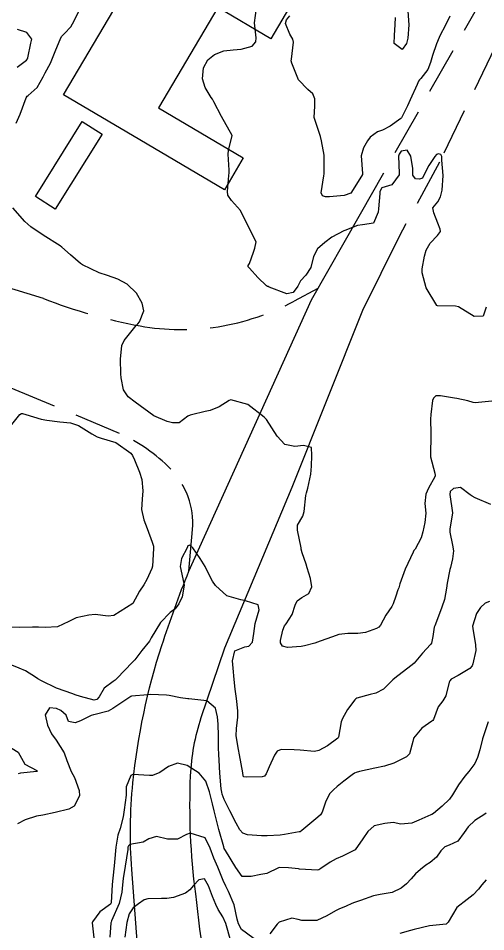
# Model space of a CAD drawing. Header units: metres. Extents: x 298520 to 308411, y 7433745 to 7450750.
# Drawn here: x 304393.5 to 304443.3, y 7439931.2 to 7440028.6 of the extents above; entities that cross this region are included whole.
import ezdxf

# ---------------------------------------------------------------- set-up
doc = ezdxf.new("R2010")
doc.units = ezdxf.units.M
doc.header["$LTSCALE"] = 10
doc.linetypes.add('DASHED', pattern=[0.75, 0.5, -0.25])
for name, color, linetype in [('Curvas de Nivel 1m', 11, 'Continuous'), ('Curvas de Nivel 5m', 15, 'Continuous'), ('Edificações', 30, 'Continuous'), ('Vias Primárias', 230, 'Continuous'), ('Vias Secundárias', 230, 'DASHED')]:
    doc.layers.add(name, color=color, linetype=linetype)

msp = doc.modelspace()

# ---------------------------------------------------------------- linework, layer by layer
at = {"layer": 'Curvas de Nivel 1m', "flags": 128}
for points, elevation in [([(304393.255, 7440017.409), (304393.658, 7440018.38), (304394.31, 7440020.104), (304394.409, 7440020.272), (304394.53, 7440020.368), (304395.467, 7440021.213), (304396.118, 7440022.352), (304396.187, 7440022.5), (304396.339, 7440022.758), (304396.912, 7440023.787), (304397.114, 7440024.342), (304397.47, 7440025.241), (304397.937, 7440026.334), (304398.087, 7440026.634), (304398.392, 7440026.954), (304399.063, 7440027.66), (304399.419, 7440028.315), (304400.353, 7440030.222)], 761), ([(304443.295, 7439997.788), (304443.007, 7439996.822), (304442.038, 7439996.797), (304440.367, 7439997.817), (304440.054, 7439997.896), (304438.144, 7439997.939), (304438.054, 7439997.982), (304436.937, 7439999.861), (304436.511, 7440001.443), (304436.506, 7440001.866), (304436.731, 7440003.247), (304436.934, 7440003.862), (304437.357, 7440004.631), (304438.139, 7440005.447), (304438.457, 7440005.845), (304438.422, 7440006.122), (304438.152, 7440006.755), (304437.74, 7440007.854), (304437.634, 7440008.392), (304438.181, 7440009.029), (304438.465, 7440009.57), (304438.532, 7440009.845), (304438.627, 7440010.273), (304438.738, 7440011.842), (304438.6, 7440013.482), (304438.597, 7440013.845), (304438.471, 7440014.072), (304438.246, 7440014.122), (304438.022, 7440014.075), (304437.847, 7440013.854), (304437.204, 7440012.885), (304436.655, 7440011.866), (304436.513, 7440011.564), (304436.209, 7440011.439), (304435.792, 7440011.459), (304435.49, 7440011.881), (304435.515, 7440012.589), (304435.272, 7440013.885), (304434.892, 7440014.533), (304434.248, 7440014.407), (304434.028, 7440014.119), (304433.979, 7440013.903), (304434.044, 7440012.074), (304434.036, 7440011.902), (304433.273, 7440010.838), (304432.199, 7440010.51), (304431.995, 7440010.122), (304431.969, 7440009.922), (304431.835, 7440008.265), (304431.805, 7440007.924), (304431.325, 7440006.759), (304430.152, 7440006.56), (304429.589, 7440006.51), (304428.258, 7440005.968), (304428.142, 7440005.917), (304426.858, 7440005.26), (304426.13, 7440004.701), (304425.337, 7440004.002), (304424.911, 7440003.208), (304424.637, 7440002.012), (304424.085, 7440001.224), (304423.517, 7440000.587), (304423.257, 7440000.028), (304422.752, 7439999.347), (304422.065, 7439999.218), (304420.195, 7439999.935), (304420.072, 7439999.985), (304420.014, 7440000.002), (304419.919, 7440000.062), (304418.974, 7440000.969), (304418.091, 7440001.947), (304417.973, 7440002.091), (304417.951, 7440002.235), (304418.098, 7440002.46), (304418.544, 7440003.656), (304418.675, 7440004.082), (304418.81, 7440004.76), (304418.143, 7440006.09), (304417.13, 7440008.1), (304416.183, 7440009.149), (304415.791, 7440009.718), (304415.761, 7440010.116), (304415.914, 7440011.819), (304415.928, 7440012.113), (304415.924, 7440012.407), (304415.83, 7440014.114), (304415.867, 7440014.494), (304416.263, 7440016.11), (304415.133, 7440018.122), (304414.308, 7440019.674), (304414.147, 7440019.968), (304414.03, 7440020.134), (304413.374, 7440021.194), (304413.11, 7440022.148), (304413.189, 7440023.308), (304413.645, 7440024.141), (304414.369, 7440024.742), (304415.361, 7440025.132), (304416.374, 7440025.238), (304417.196, 7440025.281), (304418.378, 7440025.597), (304418.765, 7440026.084), (304418.816, 7440026.513), (304418.645, 7440028.086), (304418.848, 7440029.662)], 762), ([(304434.97, 7440029.347), (304435.06, 7440027.89), (304434.959, 7440026.462), (304434.82, 7440025.893), (304434.377, 7440025.266), (304433.517, 7440025.909), (304433.564, 7440026.735), (304433.616, 7440027.908), (304433.65, 7440028.672)], 764), ([(304439.437, 7440028.815), (304438.969, 7440027.842), (304438.391, 7440026.7), (304438.121, 7440026.117), (304438.025, 7440025.854), (304437.609, 7440024.62), (304437.392, 7440023.86), (304437.083, 7440023.132), (304436.338, 7440022.177), (304436.196, 7440022.011), (304436.12, 7440021.873), (304435.978, 7440021.523), (304435.224, 7440019.886), (304434.934, 7440019.26), (304434.284, 7440017.967), (304434.256, 7440017.927), (304434.23, 7440017.901), (304433.086, 7440017.101), (304432.271, 7440016.679), (304431.725, 7440016.469), (304430.972, 7440015.933), (304430.669, 7440015.526), (304430.251, 7440014.781), (304430.014, 7440013.943), (304430.129, 7440012.026), (304430.122, 7440011.941), (304430.038, 7440011.769), (304428.911, 7440009.959), (304428.19, 7440009.685), (304426.62, 7440009.554), (304426.189, 7440009.567), (304425.87, 7440009.675), (304425.753, 7440009.997), (304426.025, 7440011.806), (304426.045, 7440011.993), (304426.052, 7440012.156), (304426.046, 7440013.993), (304425.78, 7440015.519), (304425.672, 7440015.999), (304425.319, 7440017.05), (304424.973, 7440018.01), (304425.076, 7440019.234), (304425.075, 7440020.009), (304424.854, 7440020.548), (304424.323, 7440021.012), (304423.311, 7440022.03), (304422.594, 7440023.803), (304422.551, 7440024.038), (304422.561, 7440024.234), (304422.802, 7440026.034), (304422.716, 7440026.365), (304422.391, 7440026.883), (304421.953, 7440028.044), (304422.042, 7440028.41), (304422.415, 7440028.858)], 763), ([(304443.933, 7439987.78), (304442.138, 7439987.59), (304441.93, 7439987.636), (304441.347, 7439987.809), (304440.17, 7439988.061), (304439.936, 7439988.099), (304438.46, 7439988.364), (304437.938, 7439988.339), (304437.688, 7439988.1), (304437.608, 7439987.853), (304437.412, 7439986.353), (304437.376, 7439985.855), (304437.402, 7439984.341), (304437.414, 7439983.855), (304437.374, 7439982.341), (304437.396, 7439981.855), (304437.836, 7439980.109), (304437.877, 7439979.85), (304437.872, 7439979.81), (304437.831, 7439979.705), (304437.176, 7439978.5), (304436.871, 7439977.859), (304436.781, 7439976.878), (304436.874, 7439975.859), (304436.773, 7439974.86), (304436.554, 7439973.862), (304436.389, 7439973.228), (304435.735, 7439971.998), (304435.672, 7439971.932), (304435.619, 7439971.872), (304435.532, 7439971.674), (304434.684, 7439969.885), (304434.115, 7439968.311), (304434.002, 7439967.895), (304433.918, 7439967.668), (304433.679, 7439966.982), (304433.407, 7439966.163), (304433.265, 7439965.904), (304432.608, 7439964.956), (304432.044, 7439963.916), (304431.869, 7439963.688), (304431.637, 7439963.545), (304430.446, 7439963.122), (304429.629, 7439963.008), (304428.563, 7439963.026), (304427.632, 7439962.896), (304426.937, 7439962.67), (304425.625, 7439962.201), (304425.06, 7439961.998), (304423.945, 7439961.688), (304423.617, 7439961.646), (304422.138, 7439961.512), (304421.617, 7439961.662), (304421.405, 7439962.042), (304421.389, 7439962.279), (304421.636, 7439963.362), (304421.845, 7439963.834), (304421.997, 7439964.036), (304422.654, 7439965.029), (304422.974, 7439966.027), (304423.181, 7439966.514), (304423.676, 7439966.861), (304424.417, 7439967.274), (304424.735, 7439968.004), (304424.583, 7439968.888), (304424.255, 7439970.012), (304424.126, 7439970.423), (304423.729, 7439971.599), (304423.622, 7439972.021), (304423.59, 7439972.166), (304423.197, 7439974.026), (304423.23, 7439974.564), (304423.778, 7439975.532), (304423.928, 7439976.018), (304424.11, 7439977.714), (304424.172, 7439978.015), (304424.328, 7439978.522), (304424.62, 7439980.008), (304424.697, 7439980.863), (304424.732, 7439982.007), (304424.691, 7439982.833), (304423.868, 7439983.044), (304422.944, 7439982.952), (304421.87, 7439983.179), (304421.058, 7439984.048), (304419.9, 7439985.812), (304419.788, 7439985.948), (304419.675, 7439986.063), (304417.923, 7439987.438), (304416.13, 7439987.908), (304415.929, 7439987.844), (304414.853, 7439987.192), (304413.913, 7439986.796), (304413.391, 7439986.665), (304411.906, 7439986.34), (304411.764, 7439986.302), (304411.519, 7439986.164), (304410.609, 7439985.459), (304409.896, 7439985.48), (304409.333, 7439985.624), (304407.903, 7439986.21), (304405.924, 7439987.659), (304405.191, 7439988.241), (304404.675, 7439988.983), (304404.417, 7439990.253), (304404.38, 7439990.677), (304404.363, 7439992.254), (304404.517, 7439993.73), (304404.74, 7439994.249), (304406.019, 7439995.843), (304406.216, 7439996.033), (304406.391, 7439996.226), (304406.854, 7439997.409), (304406.683, 7439998.224), (304406.063, 7439999.278), (304405.068, 7440000.24), (304404.078, 7440000.797), (304402.986, 7440001.17), (304402.085, 7440001.462), (304400.31, 7440002.298), (304400.095, 7440002.454), (304399.033, 7440003.392), (304398.121, 7440004.202), (304397.942, 7440004.332), (304396.134, 7440005.482), (304394.799, 7440006.363), (304394.151, 7440006.911), (304392.878, 7440008.389)], 761), ([(304392.782, 7439985.277), (304393.639, 7439986.374), (304393.802, 7439986.474), (304393.904, 7439986.474), (304394.281, 7439986.366), (304395.898, 7439985.876), (304396.5, 7439985.741), (304397.895, 7439985.566), (304399.042, 7439985.461), (304399.892, 7439985.17), (304401.292, 7439984.286), (304401.878, 7439983.983), (304402.307, 7439983.846), (304403.869, 7439983.359), (304405.451, 7439982.236), (304405.624, 7439982.007), (304405.846, 7439981.527), (304406.397, 7439980.224), (304406.623, 7439979.424), (304406.753, 7439978.221), (304406.669, 7439977.353), (304406.611, 7439976.222), (304406.859, 7439975.132), (304407.207, 7439974.216), (304407.748, 7439972.745), (304407.867, 7439972.331), (304407.877, 7439972.208), (304407.869, 7439972.08), (304407.762, 7439970.209), (304407.71, 7439969.946), (304407.155, 7439968.759), (304406.85, 7439968.218), (304406.392, 7439967.513), (304405.663, 7439966.23), (304403.65, 7439964.955), (304403.061, 7439964.853), (304401.651, 7439965.04), (304400.98, 7439964.956), (304399.647, 7439964.69), (304398.845, 7439964.312), (304397.637, 7439963.742), (304396.322, 7439963.657), (304395.637, 7439963.71), (304394.968, 7439963.692), (304393.636, 7439963.66), (304392.342, 7439963.687)], 761), ([(304443.673, 7439966.446), (304443.195, 7439966.259), (304442.706, 7439965.79), (304442.285, 7439965.165), (304441.861, 7439963.798), (304441.876, 7439963.561), (304442.192, 7439961.794), (304442.208, 7439961.193), (304441.884, 7439959.797), (304441.804, 7439959.585), (304441.588, 7439959.297), (304440.321, 7439958.56), (304439.576, 7439958.166), (304439.431, 7439957.975), (304439.373, 7439957.832), (304439.025, 7439956.362), (304438.685, 7439955.839), (304438.187, 7439955.193), (304437.692, 7439953.848), (304437.629, 7439953.741), (304437.521, 7439953.665), (304436.455, 7439952.919), (304435.577, 7439951.869), (304435.556, 7439951.816), (304435.497, 7439951.496), (304435.152, 7439950.2), (304434.823, 7439949.88), (304433.466, 7439949.216), (304432.479, 7439948.894), (304431.46, 7439948.665), (304429.815, 7439948.303), (304429.455, 7439948.207), (304429.285, 7439948.121), (304429.05, 7439947.954), (304428.135, 7439947.271), (304427.434, 7439946.7), (304427.035, 7439946.368), (304426.667, 7439945.978), (304426.25, 7439945.146), (304425.859, 7439943.985), (304425.68, 7439943.707), (304425.398, 7439943.451), (304423.665, 7439942.016), (304423.501, 7439941.899), (304423.381, 7439941.865), (304421.826, 7439941.586), (304421.375, 7439941.536), (304419.975, 7439941.46), (304419.374, 7439941.452), (304417.905, 7439941.555), (304417.378, 7439941.757), (304417.073, 7439942.093), (304416.69, 7439942.797), (304415.995, 7439944.104), (304415.415, 7439945.316), (304415.206, 7439945.898), (304415.146, 7439946.114), (304415.08, 7439946.463), (304414.925, 7439948.118), (304414.856, 7439949.508), (304414.822, 7439950.12), (304414.786, 7439950.818), (304414.787, 7439952.121), (304414.758, 7439953.364), (304414.699, 7439954.122), (304414.471, 7439955.065), (304413.54, 7439955.844), (304411.648, 7439956.053), (304411.542, 7439956.055), (304410.768, 7439956.168), (304409.547, 7439956.419), (304409.274, 7439956.457), (304407.547, 7439956.503), (304407.28, 7439956.48), (304405.545, 7439956.348), (304405.466, 7439956.309), (304405.352, 7439956.233), (304403.53, 7439955.013), (304403.036, 7439954.756), (304401.523, 7439954.338), (304401.47, 7439954.334), (304401.23, 7439954.283), (304400.083, 7439953.728), (304399.515, 7439953.512), (304398.829, 7439953.623), (304398.58, 7439954.314), (304398.013, 7439954.808), (304397.53, 7439955.009), (304396.781, 7439955.087), (304396.344, 7439954.342), (304396.594, 7439953.258), (304397.021, 7439952.335), (304397.493, 7439951.651), (304398.368, 7439950.317), (304398.64, 7439949.487), (304399.116, 7439948.305), (304399.444, 7439947.678), (304399.945, 7439946.295), (304400.003, 7439945.708), (304399.406, 7439944.617), (304398.867, 7439944.308), (304397.399, 7439943.937), (304396.082, 7439943.657), (304395.395, 7439943.556), (304394.2, 7439943.177), (304393.386, 7439942.718)], 759), ([(304443.52, 7439953.614), (304443.066, 7439952.218), (304442.924, 7439951.786), (304442.639, 7439950.631), (304442.404, 7439949.791), (304442.097, 7439949.163), (304441.458, 7439948.308), (304441.041, 7439947.806), (304440.354, 7439946.902), (304439.73, 7439945.825), (304439.418, 7439945.355), (304438.625, 7439944.623), (304437.715, 7439943.847), (304437.52, 7439943.731), (304437.401, 7439943.681), (304436.131, 7439943.127), (304435.392, 7439942.8), (304434.217, 7439942.714), (304433.393, 7439942.879), (304432.52, 7439942.78), (304431.389, 7439942.512), (304430.693, 7439941.93), (304430.187, 7439941.121), (304429.353, 7439939.95), (304428.022, 7439939.287), (304427.343, 7439938.994), (304426.677, 7439938.639), (304425.685, 7439937.986), (304425.48, 7439937.84), (304425.33, 7439937.782), (304423.439, 7439937.91), (304423.331, 7439937.921), (304422.27, 7439938.031), (304421.333, 7439938.073), (304421.189, 7439938.042), (304419.939, 7439937.446), (304419.322, 7439937.319), (304418.287, 7439937.112), (304417.318, 7439937.113), (304416.641, 7439938.097), (304415.551, 7439939.908), (304415.419, 7439940.109), (304415.355, 7439940.267), (304414.82, 7439942.118), (304414.541, 7439943.269), (304414.338, 7439944.126), (304414.148, 7439944.866), (304413.838, 7439946.134), (304413.44, 7439947.266), (304412.741, 7439948.147), (304411.461, 7439948.96), (304410.419, 7439949.215), (304409.46, 7439948.846), (304408.557, 7439948.193), (304407.769, 7439947.884), (304407.448, 7439947.884), (304405.678, 7439947.999), (304405.448, 7439947.883), (304404.975, 7439946.691), (304404.969, 7439946.237), (304404.978, 7439945.796), (304404.763, 7439944.24), (304404.643, 7439943.489), (304404.325, 7439942.246), (304404.082, 7439941.54), (304403.846, 7439940.253), (304403.728, 7439938.645), (304403.681, 7439938.255), (304403.634, 7439937.95), (304403.454, 7439936.258), (304403.349, 7439934.325), (304403.336, 7439934.259), (304403.282, 7439934.184), (304402.174, 7439933.371), (304401.364, 7439932.279), (304401.345, 7439932.196), (304401.54, 7439930.277)], 758), ([(304443.319, 7439943.865), (304443.177, 7439943.782), (304442.096, 7439943.093), (304441.389, 7439942.425), (304440.986, 7439941.806), (304440.298, 7439940.887), (304439.362, 7439940.457), (304438.917, 7439940.277), (304438.483, 7439939.839), (304438.005, 7439939.185), (304437.341, 7439938.614), (304436.88, 7439938.312), (304436.307, 7439937.86), (304435.798, 7439937.393), (304435.318, 7439936.884), (304434.83, 7439936.357), (304434.262, 7439935.886), (304433.298, 7439935.413), (304432.01, 7439935.199), (304431.294, 7439935.072), (304429.921, 7439934.573), (304429.287, 7439934.343), (304428.996, 7439934.242), (304428.386, 7439933.959), (304427.62, 7439933.627), (304427.278, 7439933.471), (304426.329, 7439932.923), (304425.267, 7439932.448), (304423.688, 7439932.434), (304423.268, 7439932.556), (304422.625, 7439932.671), (304421.265, 7439932.246), (304421.064, 7439932.043), (304420.281, 7439931.021)], 757), ([(304419.137, 7439930.071), (304417.254, 7439931.471), (304416.923, 7439932.093), (304416.803, 7439932.56), (304416.484, 7439934.098), (304415.88, 7439935.521), (304415.569, 7439936.107), (304415.311, 7439936.681), (304414.714, 7439938.119), (304414.302, 7439939.085), (304413.926, 7439940.131), (304413.369, 7439941.238), (304411.776, 7439941.757), (304411.374, 7439941.595), (304410.436, 7439941.105), (304409.366, 7439941.086), (304408.181, 7439941.392), (304407.367, 7439941.149), (304406.789, 7439940.788), (304405.357, 7439940.521), (304405.197, 7439940.39), (304405.157, 7439940.233), (304405.129, 7439940.012), (304404.841, 7439938.237), (304404.645, 7439936.908), (304404.574, 7439936.241), (304404.507, 7439935.454), (304404.223, 7439934.246), (304403.398, 7439932.392), (304403.348, 7439932.259), (304403.337, 7439932.183), (304403.239, 7439930.647)], 757), ([(304416.147, 7439930.101), (304415.732, 7439931.629), (304415.591, 7439932.107), (304415.27, 7439932.812), (304414.78, 7439933.619), (304414.522, 7439934.121), (304414.15, 7439934.986), (304413.725, 7439936.134), (304413.314, 7439936.868), (304412.696, 7439936.762), (304412.149, 7439936.152), (304411.757, 7439935.697), (304411.295, 7439935.332), (304409.991, 7439934.881), (304409.289, 7439934.772), (304408.717, 7439934.767), (304407.288, 7439934.755), (304406.879, 7439934.622), (304406.289, 7439934.22), (304405.711, 7439933.793), (304405.272, 7439933.156), (304405.026, 7439932.234), (304404.815, 7439930.66)], 756), ([(304443.318, 7439936.772), (304442.86, 7439936.234), (304442.48, 7439935.788), (304441.936, 7439935.154), (304441.291, 7439934.657), (304440.202, 7439933.816), (304439.267, 7439932.248), (304439.043, 7439932.055), (304437.263, 7439931.85), (304435.653, 7439931.47), (304435.255, 7439931.368), (304434.1, 7439931.038)], 756)]:
    msp.add_lwpolyline(points, dxfattribs=dict(at, elevation=elevation))
at = {"layer": 'Curvas de Nivel 5m', "elevation": 760, "flags": 128}
for points in [[(304393.357, 7440023.376), (304394.359, 7440024.13), (304394.454, 7440024.276), (304394.483, 7440024.369), (304394.819, 7440025.925), (304394.902, 7440026.365), (304394.394, 7440027.085), (304393.388, 7440027.395)], [(304443.798, 7439976.758), (304442.137, 7439977.468), (304441.811, 7439977.642), (304441.612, 7439977.803), (304440.57, 7439978.569), (304439.819, 7439978.483), (304439.492, 7439978.157), (304439.436, 7439977.834), (304439.729, 7439975.885), (304439.728, 7439975.831), (304439.424, 7439974.175), (304439.427, 7439973.833), (304439.742, 7439972.433), (304439.819, 7439971.829), (304439.724, 7439970.965), (304439.504, 7439970.044), (304439.444, 7439969.833), (304439.156, 7439968.378), (304439.093, 7439967.836), (304438.857, 7439966.656), (304438.587, 7439965.841), (304438.34, 7439965.159), (304437.834, 7439963.848), (304437.79, 7439963.699), (304437.626, 7439962.698), (304437.477, 7439961.99), (304437.395, 7439961.852), (304436.534, 7439960.93), (304435.646, 7439959.869), (304435.619, 7439959.844), (304435.592, 7439959.819), (304435.304, 7439959.589), (304433.576, 7439958.252), (304433.384, 7439958.093), (304433.198, 7439957.904), (304432.377, 7439957.096), (304431.554, 7439956.677), (304430.965, 7439956.516), (304429.546, 7439956.131), (304429.426, 7439956.07), (304429.309, 7439955.952), (304428.556, 7439954.937), (304427.994, 7439953.965), (304427.873, 7439953.613), (304427.586, 7439951.969), (304427.558, 7439951.913), (304427.501, 7439951.862), (304426.426, 7439951.044), (304425.481, 7439950.537), (304425.023, 7439950.454), (304423.481, 7439950.569), (304422.872, 7439950.636), (304421.482, 7439950.64), (304421.056, 7439950.469), (304420.747, 7439950.051), (304420.209, 7439948.808), (304419.876, 7439948.064), (304419.689, 7439947.827), (304419.448, 7439947.746), (304417.815, 7439947.718), (304417.448, 7439947.735), (304417.395, 7439948.091), (304417.386, 7439948.159), (304417.034, 7439950.094), (304416.929, 7439950.648), (304416.698, 7439952.098), (304416.709, 7439952.9), (304416.867, 7439954.097), (304416.866, 7439954.76), (304416.703, 7439956.098), (304416.587, 7439957.071), (304416.466, 7439958.101), (304416.356, 7439959.332), (304416.294, 7439960.103), (304416.523, 7439961.187), (304417.615, 7439961.589), (304418.027, 7439961.676), (304418.413, 7439962.078), (304418.568, 7439963.011), (304418.711, 7439964.074), (304419.142, 7439965.552), (304419.008, 7439966.07), (304417.669, 7439966.489), (304417.161, 7439966.605), (304415.677, 7439967.04), (304414.493, 7439968.128), (304414.16, 7439968.595), (304413.706, 7439969.467), (304413.372, 7439970.143), (304412.847, 7439971.024), (304412.078, 7439972.157), (304411.737, 7439972.435), (304411.549, 7439972.349), (304411.449, 7439972.163), (304410.873, 7439971.021), (304410.72, 7439970.17), (304411.015, 7439968.851), (304411.132, 7439968.166), (304410.915, 7439966.927), (304410.577, 7439966.171), (304410.176, 7439965.656), (304409.654, 7439965.245), (304408.637, 7439964.195), (304407.627, 7439962.571), (304407.504, 7439962.331), (304407.433, 7439962.212), (304406.636, 7439961.192), (304405.878, 7439960.227), (304405.742, 7439960.078), (304405.59, 7439959.93), (304403.997, 7439958.254), (304403.784, 7439958.042), (304403.568, 7439957.904), (304402.626, 7439957.2), (304402.078, 7439956.275), (304401.838, 7439955.979), (304401.539, 7439955.93), (304400.112, 7439956.294), (304399.546, 7439956.493), (304399.27, 7439956.581), (304397.556, 7439957.207), (304395.944, 7439957.969), (304395.57, 7439958.171), (304395.316, 7439958.354), (304394.253, 7439959.043), (304393.582, 7439959.327), (304392.013, 7439959.972)], [(304391.49, 7439951.543), (304393.473, 7439950.38), (304394.181, 7439949.09), (304395.453, 7439948.403), (304395.473, 7439948.35), (304395.47, 7439948.333), (304395.452, 7439948.318), (304393.692, 7439948.134), (304393.448, 7439948.071)]]:
    msp.add_lwpolyline(points, dxfattribs=at)
at = {"layer": 'Edificações'}
for points in [[(304418.156, 7440035.534), (304423.791, 7440032.208), (304420.359, 7440026.394), (304414.724, 7440029.719), (304408.415, 7440019.031), (304417.443, 7440013.703), (304415.441, 7440010.311), (304406.413, 7440015.639), (304398.291, 7440020.432), (304410.034, 7440040.328)], [(304400.279, 7440017.579), (304402.408, 7440016.249), (304397.416, 7440008.254), (304395.287, 7440009.583)]]:
    msp.add_lwpolyline(points, close=True, dxfattribs=at)
at = {"layer": 'Vias Primárias'}
msp.add_lwpolyline([(304529.89, 7439749.95), (304530.052, 7439751.97, 0.177032), (304528.588, 7439757.249, -0.009186), (304518.87, 7439771.377), (304499.636, 7439794.12), (304487.707, 7439807.883), (304471.63, 7439825.145), (304460.216, 7439836.683), (304444.463, 7439851.699), (304427.032, 7439868.921), (304415.371, 7439880.592, -0.052824), (304412.469, 7439884.185, -0.10319), (304410.669, 7439888.849, 0.012343), (304409.892, 7439892.949, -0.034703), (304408.829, 7439900.352), (304406.58, 7439924.038), (304405.556, 7439937.874, -0.043837), (304405.683, 7439947.1, -0.052938), (304408.76, 7439961.745, -0.019091), (304411.655, 7439969.648), (304424.69, 7439998.58), (304429.933, 7440007.748)], format="xyb", dxfattribs=at)
at = {"layer": 'Vias Primárias', "elevation": 766.628}
msp.add_lwpolyline([(304434.033, 7440005.317), (304430.132, 7439997.447), (304422.609, 7439978.581), (304415.421, 7439961.454), (304412.93, 7439954.031, 0.070514), (304411.789, 7439947.86, 0.042627), (304412.331, 7439935.285, -0.013203), (304413.875, 7439920.171), (304415.353, 7439907.807), (304417.169, 7439893.145, 0.115123), (304420.528, 7439884.014, 0.09276), (304431.147, 7439872.991), (304445.395, 7439858.144), (304472.47, 7439831.873), (304496.534, 7439806.858), (304509.034, 7439792.27), (304525.364, 7439771.177, 0.001328), (304532.497, 7439762.013, -0.068862), (304536.123, 7439755.775, -0.134035), (304536.66, 7439751.416, -0.087442), (304536.177, 7439749.95, 0.108337)], format="xyb", dxfattribs=at)
at = {"layer": 'Vias Secundárias'}
for points in [[(304425.373, 7439999.774), (304422.843, 7439998.43, -0.082398), (304414.755, 7439995.713, -0.08565), (304406.441, 7439995.807, -0.046735), (304396.154, 7439998.715), (304375.234, 7440005.106), (304354.086, 7440013.278), (304331.892, 7440021.696), (304301.577, 7440033.168), (304270.131, 7440044.493), (304242.25, 7440053.571), (304223.022, 7440062.272), (304216.54, 7440066.119)], [(304411.655, 7439969.648), (304412.026, 7439974.108, 0.217735), (304409.71, 7439980.541, 0.094665), (304404.237, 7439984.346), (304366.274, 7440000.206), (304342.404, 7440009.948), (304302.258, 7440025.85), (304263.159, 7440040.269), (304229.629, 7440050.915), (304210.54, 7440057.814)]]:
    msp.add_lwpolyline(points, format="xyb", dxfattribs=at)
msp.add_lwpolyline([(304429.933, 7440007.748), (304444.916, 7440034.217), (304453.922, 7440047.69)], dxfattribs=at)
at = {"layer": 'Vias Secundárias', "elevation": 766.628}
msp.add_lwpolyline([(304457.471, 7440045.53), (304444.244, 7440025.476), (304438.334, 7440013.258), (304434.033, 7440005.317)], dxfattribs=at)

doc.saveas('drawing.dxf')
